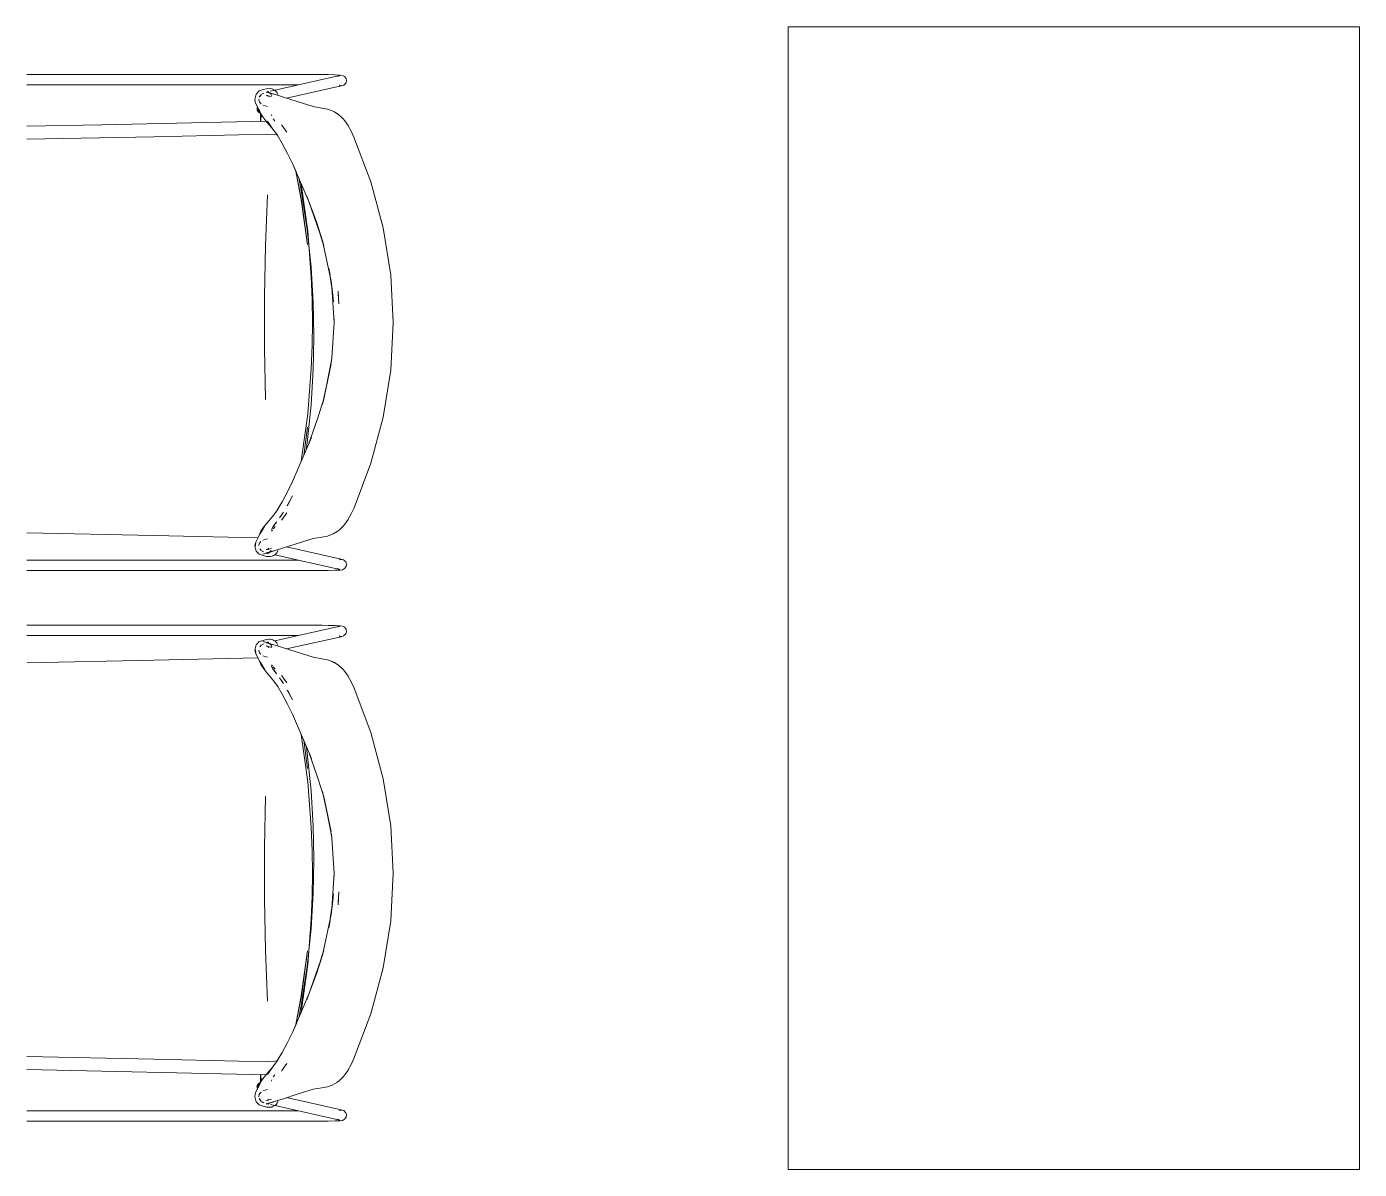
# Model space of a CAD drawing. Header units: millimetres. Extents: x 90978 to 295199, y -4084 to 97293.
# Drawn here: x 228000 to 229400, y 21736 to 22936 of the extents above; entities that cross this region are included whole.
import ezdxf

# ---------------------------------------------------------------- set-up
doc = ezdxf.new("R2010")
doc.units = ezdxf.units.MM
doc.header["$MEASUREMENT"] = 0
doc.layers.add('G-IMPT', color=8, linetype='CONTINUOUS', lineweight=9)
doc.layers.add('I-FURN', color=8, linetype='CONTINUOUS', lineweight=9)

msp = doc.modelspace()

# ---------------------------------------------------------------- linework, layer by layer
at = {"layer": 'G-IMPT'}
for p, q in [((227999.9, 22885.6), (228310.4, 22885.6)), ((228255.9, 22868.1), (228328.8, 22884.5)), ((228316.7, 22885.6), (228310.4, 22885.6)), ((228316.7, 22885.6), (228323.9, 22885.4)), ((228323.9, 22885.4), (228329.1, 22885.1)), ((228328.8, 22884.5), (228326.7, 22883.5)), ((228326.9, 22883.7), (228326.7, 22883.5)), ((228329.1, 22885.1), (228331.5, 22884.8)), ((228331.5, 22884.8), (228333.9, 22883.6)), ((228334.7, 22876.3), (228332.9, 22874.5)), ((228333.9, 22883.6), (228335.4, 22881.4)), ((228334.7, 22876.3), (228335, 22876.6)), ((228335.7, 22878.8), (228335, 22876.6)), ((228335.7, 22878.8), (228335.4, 22881.4)), ((227999.9, 22874.7), (228285.3, 22874.7)), ((228240.6, 22863.8), (228239.5, 22859.6)), ((228241.1, 22865.2), (228240.6, 22863.8)), ((228244.2, 22868.4), (228241.1, 22865.2)), ((228244.2, 22868.4), (228248.5, 22869.8)), ((228245.4, 22863.4), (228244.2, 22861.8)), ((228244.2, 22861.8), (228245, 22862.9)), ((228244.4, 22862.4), (228246.6, 22865)), ((228245.4, 22863.4), (228245, 22862.9)), ((228248.9, 22866.1), (228247.2, 22865.3)), ((228248.4, 22865.8), (228247.2, 22865.3)), ((228251.7, 22870.8), (228248.5, 22869.8)), ((228258.9, 22865.4), (228251.4, 22867.1)), ((228251.4, 22867.1), (228259.6, 22865.1)), ((228251.5, 22864), (228253.6, 22863)), ((228251.5, 22864), (228257, 22862.4)), ((228251.7, 22870.8), (228255.7, 22871)), ((228252.4, 22867.3), (228251.8, 22867.1)), ((228252.4, 22867.3), (228251.8, 22867.1)), ((228252.4, 22867.3), (228251.8, 22867.1)), ((228252.4, 22867.3), (228254.4, 22867.8)), ((228256, 22866.2), (228252.8, 22867.7)), ((228254.9, 22866.4), (228252.8, 22867.7)), ((228253.8, 22862.7), (228252.8, 22863.7)), ((228252.8, 22863.7), (228253.6, 22863)), ((228253.8, 22862.7), (228253.2, 22863.4)), ((228256, 22866.2), (228253.7, 22867)), ((228253.7, 22867), (228259.6, 22865.1)), ((228254.9, 22866.4), (228256.3, 22864.9)), ((228257.4, 22870.7), (228255.7, 22871)), ((228257.3, 22863.2), (228256.6, 22864.6)), ((228257.4, 22870.7), (228257.7, 22870.6)), ((228257.7, 22870.6), (228260.6, 22869.2)), ((228258.9, 22865.4), (228270.7, 22861.5)), ((228260.9, 22869), (228260.6, 22869.2)), ((228260.9, 22869), (228262.7, 22867.1)), ((228263.9, 22864.7), (228262.7, 22867.1)), ((228262.8, 22866.9), (228262.7, 22867.1)), ((228263.9, 22864.6), (228262.7, 22867.1)), ((228262.8, 22866.9), (228263.9, 22864.6)), ((228263.9, 22864.7), (228263.9, 22864.6)), ((228330.4, 22873.7), (228272.8, 22860.8)), ((228328.1, 22874.4), (228330.6, 22873.9)), ((228328.3, 22874.3), (228330.6, 22873.9)), ((228330.4, 22873.7), (228332.9, 22874.5)), ((228332.9, 22874.5), (228333.2, 22874.8)), ((228240.3, 22855.6), (228239.5, 22859.6)), ((228240.3, 22855.6), (228244.7, 22847.1)), ((228243.7, 22859.9), (228243.8, 22859.3)), ((228245.9, 22844.3), (228243.7, 22849.1)), ((228243.7, 22849.1), (228244.7, 22847.1)), ((228244.2, 22857.3), (228243.8, 22859.3)), ((228244.5, 22856.8), (228244.2, 22857.3)), ((228244.5, 22856.8), (228246.2, 22854.9)), ((228248.1, 22853.5), (228252.9, 22852.2)), ((228270.7, 22861.5), (228283.1, 22857.6)), ((228283.1, 22857.6), (228295.1, 22853.8)), ((228300.7, 22852.1), (228295.1, 22853.8)), ((228310, 22850.5), (228300.7, 22852.1)), ((228310, 22850.5), (228316, 22849.4)), ((228320.9, 22847.6), (228316, 22849.4)), ((228251.8, 22836.8), (228078.9, 22832.9)), ((228245.4, 22836.6), (228245.7, 22844.7)), ((228246.1, 22843.9), (228245.8, 22837.7)), ((228246.1, 22843.9), (228245.8, 22836.6)), ((228245.9, 22844.3), (228247.9, 22841.2)), ((228247.9, 22841.2), (228252.2, 22835.8)), ((228251.8, 22836.8), (228251.8, 22836.8)), ((228255.1, 22832.6), (228252.2, 22835.8)), ((228253, 22836.6), (228258.1, 22828.8)), ((228253, 22836.6), (228258.6, 22828.3)), ((228257.3, 22842.2), (228256.7, 22843.7)), ((228259, 22839), (228260.1, 22837.4)), ((228260.5, 22836.8), (228260.1, 22837.4)), ((228320.9, 22847.6), (228323.2, 22846.4)), ((228325.8, 22844.9), (228323.2, 22846.4)), ((228326.2, 22844.6), (228325.8, 22844.9)), ((228326.2, 22844.6), (228328.1, 22843.1)), ((228328.1, 22843.1), (228330.6, 22840.9)), ((228330.6, 22840.9), (228332.4, 22839)), ((228334.1, 22836.9), (228332.4, 22839)), ((228337.5, 22832.1), (228334.1, 22836.9)), ((227999.9, 22831.3), (228078.9, 22832.9)), ((227999.9, 22817.7), (228133.5, 22820.4)), ((228252.4, 22823.1), (228133.5, 22820.4)), ((228260.7, 22822.7), (228252.4, 22823.1)), ((228255.1, 22832.6), (228258.6, 22828.3)), ((228258.1, 22828.8), (228263.6, 22821.5)), ((228263.6, 22822), (228260.7, 22822.7)), ((228268.4, 22813.3), (228263, 22822.2)), ((228263.6, 22821.5), (228263, 22822.2)), ((228267.5, 22832.9), (228267.8, 22832.4)), ((228267.8, 22832.4), (228273.1, 22825.1)), ((228337.5, 22832.1), (228337.7, 22831.8)), ((228340.9, 22826.2), (228337.7, 22831.8)), ((228343.7, 22819.8), (228340.9, 22826.2)), ((228273.9, 22802.8), (228268.4, 22813.3)), ((228361.3, 22772.9), (228343.7, 22819.8)), ((228273.9, 22802.8), (228279.1, 22792.2)), ((228283.3, 22782.9), (228279.1, 22792.2)), ((228283.3, 22782.9), (228279.2, 22792.3)), ((228296.4, 22752.3), (228279.2, 22792.3)), ((228282.7, 22784.2), (228288.4, 22754)), ((228288.5, 22753.9), (228282.7, 22784.1)), ((228288.6, 22762.1), (228285.7, 22777.2)), ((228288.7, 22768.4), (228288.3, 22770.5)), ((228295.1, 22721.1), (228288.7, 22768.4)), ((228374.3, 22724.5), (228361.3, 22772.9)), ((228252.8, 22759.4), (228250.7, 22706.1)), ((228294.9, 22706.7), (228288.4, 22754)), ((228288.5, 22753.9), (228294.9, 22706.7)), ((228288.6, 22762.1), (228294.5, 22722.9)), ((228294.2, 22758), (228296.4, 22752.3)), ((228294.2, 22758), (228296.4, 22752.3)), ((228296.4, 22752.3), (228310.5, 22711.1)), ((228296.4, 22752.3), (228304.4, 22730.8)), ((228296.4, 22752.3), (228304.4, 22730.8)), ((228294.5, 22722.9), (228298.6, 22683.2)), ((228310.5, 22711.1), (228304.4, 22730.8)), ((228304.4, 22730.8), (228310.4, 22711.1)), ((228374.3, 22724.5), (228382.4, 22675.1)), ((228298.9, 22673.3), (228295.1, 22721.1)), ((228311.9, 22705.9), (228310.4, 22711.1)), ((228319.8, 22668.6), (228310.5, 22711.1)), ((228310.5, 22711.1), (228311.9, 22705.9)), ((228249.7, 22652.2), (228250.7, 22706.1)), ((228298.6, 22683.2), (228300.7, 22646.1)), ((228317.3, 22682.4), (228318.6, 22675.2)), ((228317.3, 22682.4), (228319.4, 22668.3)), ((228298.9, 22673.3), (228299.9, 22649.3)), ((228319.4, 22668.3), (228321.1, 22657.2)), ((228319.8, 22668.6), (228322.2, 22647)), ((228319.8, 22668.6), (228321.1, 22657.2)), ((228385, 22625.2), (228382.4, 22675.1)), ((228249.7, 22652.2), (228249.7, 22598.2)), ((228322.8, 22625.2), (228320.5, 22662.2)), ((228320.5, 22662.2), (228321.1, 22657.2)), ((228322.2, 22647), (228321.1, 22657.2)), ((228327.6, 22648.1), (228327, 22658.3)), ((228327, 22658.3), (228327.7, 22644.7)), ((228299.9, 22649.3), (228300.2, 22625.2)), ((228300.7, 22646.1), (228301.1, 22629.8)), ((228300.2, 22625.2), (228299.9, 22601.1)), ((228301.1, 22629.8), (228301.5, 22611)), ((228320.4, 22588.3), (228322.8, 22625.2)), ((228322.8, 22625.2), (228322.7, 22632.6)), ((228322.8, 22625.2), (228322.7, 22632.6)), ((228385, 22625.2), (228382.4, 22575.3)), ((228301.1, 22592.1), (228301.5, 22611)), ((228250.7, 22544.3), (228249.7, 22598.2)), ((228298.9, 22577.1), (228299.9, 22601.1)), ((228301.1, 22592.1), (228300.7, 22575.8)), ((228320.5, 22588.2), (228319.4, 22581.9)), ((228320.4, 22588.3), (228319.9, 22582.9)), ((228320.5, 22588.2), (228320.1, 22584.8)), ((228295.1, 22529.3), (228298.9, 22577.1)), ((228298.6, 22538.8), (228300.7, 22575.8)), ((228310.5, 22539.3), (228319.8, 22581.8)), ((228319.4, 22581.9), (228312.4, 22546.4)), ((228312.4, 22546.4), (228319.8, 22581.8)), ((228374.3, 22525.9), (228382.4, 22575.3)), ((228312.4, 22546.4), (228310.2, 22539.4)), ((228310.5, 22539.3), (228312.4, 22546.4)), ((228295.1, 22529.3), (228288.7, 22482)), ((228298.6, 22538.8), (228294.5, 22499)), ((228305, 22523.2), (228310.2, 22539.4)), ((228290.9, 22485.6), (228294.9, 22515.2)), ((228290.9, 22485.5), (228294.9, 22515.2)), ((228305, 22523.2), (228296.4, 22498.1)), ((228361.3, 22477.5), (228374.3, 22525.9)), ((228279.1, 22458.2), (228299, 22504.6)), ((228293.4, 22491.4), (228294.5, 22499)), ((228296.4, 22498.1), (228299, 22504.6)), ((228288.7, 22482), (228288.2, 22479.3)), ((228361.3, 22477.5), (228343.8, 22430.7)), ((228279.1, 22458.2), (228273.9, 22447.6)), ((228273.9, 22447.6), (228268.4, 22437.1)), ((228273.6, 22432.8), (228279.1, 22443.2)), ((228279.1, 22443.2), (228274.1, 22433.7)), ((228258.1, 22421.6), (228263.6, 22428.9)), ((228263, 22428.2), (228268.4, 22437.1)), ((228263, 22428.2), (228263.6, 22428.9)), ((228273.6, 22432.8), (228274.1, 22433.7)), ((228343.8, 22430.7), (228340.9, 22424.2)), ((228247.9, 22409.2), (228252.2, 22414.6)), ((228252.2, 22414.6), (228255.1, 22417.8)), ((228258.1, 22421.6), (228255.1, 22417.8)), ((228260.3, 22412.7), (228262.4, 22415.8)), ((228262, 22415.2), (228260.3, 22412.7)), ((228262, 22415.2), (228262.4, 22415.8)), ((228265.6, 22420), (228269.6, 22425.9)), ((228265.6, 22420), (228268.3, 22424)), ((228267.5, 22417.5), (228267.8, 22418)), ((228273.1, 22425.3), (228267.8, 22418)), ((228269.6, 22425.9), (228268.3, 22424)), ((228334.1, 22413.5), (228337.5, 22418.3)), ((228337.7, 22418.6), (228337.5, 22418.3)), ((228337.7, 22418.6), (228340.9, 22424.2)), ((228133.5, 22401.5), (227999.9, 22404.2)), ((228242.9, 22399.1), (228133.5, 22401.5)), ((228240.4, 22394), (228243.4, 22400)), ((228245.9, 22406.1), (228243.4, 22400)), ((228250, 22411.6), (228245.2, 22403.3)), ((228247.7, 22407.9), (228245.2, 22403.3)), ((228245.9, 22406.1), (228247.9, 22409.2)), ((228247.7, 22407.9), (228250, 22411.6)), ((228257.1, 22407.7), (228259, 22411.4)), ((228258.7, 22410.9), (228257.1, 22407.7)), ((228258, 22407.3), (228257.2, 22406.1)), ((228258.7, 22410.9), (228260.5, 22413.6)), ((228258.7, 22410.9), (228260.1, 22413)), ((228258.7, 22410.9), (228259, 22411.4)), ((228258.8, 22408.5), (228261, 22410.9)), ((228260.1, 22413), (228260.5, 22413.6)), ((228309.9, 22399.9), (228316, 22401)), ((228316, 22401), (228320.9, 22402.8)), ((228326.2, 22405.8), (228320.9, 22402.8)), ((228323.2, 22404), (228320.9, 22402.8)), ((228321.9, 22403.4), (228320.9, 22402.8)), ((228321.9, 22403.4), (228326.2, 22405.8)), ((228325.8, 22405.5), (228323.2, 22404)), ((228326.2, 22405.8), (228325.8, 22405.5)), ((228326.2, 22405.8), (228328.1, 22407.3)), ((228328.1, 22407.3), (228330, 22409)), ((228330.6, 22409.5), (228330, 22409)), ((228330.6, 22409.5), (228332.4, 22411.4)), ((228334.1, 22413.5), (228332.4, 22411.4)), ((228239.5, 22390.8), (228240.7, 22394.4)), ((228239.5, 22390.8), (228240.6, 22386.6)), ((228239.9, 22389.4), (228240.7, 22394.4)), ((228239.9, 22389.4), (228240.4, 22394)), ((228240.6, 22386.6), (228241.1, 22385.2)), ((228243.9, 22391.1), (228244, 22392.7)), ((228244.5, 22393.6), (228244, 22392.7)), ((228244.5, 22393.6), (228246, 22395.3)), ((228244.7, 22387.6), (228246.7, 22385.3)), ((228248.1, 22396.8), (228252.9, 22398.2)), ((228251.5, 22386.4), (228257, 22388)), ((228251.5, 22386.4), (228253.9, 22387.7)), ((228252.8, 22386.7), (228254.2, 22388.1)), ((228252.8, 22386.7), (228253.9, 22387.7)), ((228254.2, 22388.1), (228253.3, 22387.1)), ((228283.1, 22392.8), (228262, 22386)), ((228273, 22389.6), (228330.4, 22376.7)), ((228295.1, 22396.6), (228283.1, 22392.8)), ((228300.7, 22398.3), (228295.1, 22396.6)), ((228300.7, 22398.3), (228309.9, 22399.9)), ((228285.3, 22375.7), (227999.9, 22375.7)), ((228241.1, 22385.2), (228244.2, 22382)), ((228248.5, 22380.6), (228244.2, 22382)), ((228248.4, 22384.6), (228247.2, 22385)), ((228247.2, 22385), (228248.8, 22384.3)), ((228248.1, 22381.8), (228256, 22384.2)), ((228248.1, 22381.8), (228253.7, 22383.4)), ((228248.5, 22380.6), (228251.7, 22379.6)), ((228251.4, 22383.3), (228259.5, 22385.3)), ((228251.4, 22383.3), (228258.3, 22385)), ((228251.7, 22379.6), (228254.5, 22379.5)), ((228251.8, 22383.3), (228252.5, 22383.1)), ((228252.5, 22383.1), (228251.8, 22383.3)), ((228252.5, 22383.1), (228251.8, 22383.3)), ((228254.4, 22382.6), (228252.5, 22383.1)), ((228252.8, 22382.7), (228256, 22384.2)), ((228252.8, 22382.7), (228254.9, 22384)), ((228253.7, 22383.4), (228262, 22386)), ((228254.5, 22379.5), (228255.7, 22379.4)), ((228254.9, 22384), (228256.6, 22385.8)), ((228257.4, 22379.7), (228255.7, 22379.4)), ((228257.4, 22379.7), (228260.9, 22381.4)), ((228257.4, 22379.7), (228260.6, 22381.2)), ((228257.4, 22379.7), (228257.7, 22379.8)), ((228260.9, 22381.4), (228257.7, 22379.8)), ((228259.5, 22385.3), (228258.3, 22385)), ((228260.6, 22381.2), (228262.7, 22383.3)), ((228262.4, 22383), (228260.6, 22381.2)), ((228260.9, 22381.4), (228260.6, 22381.2)), ((228328.8, 22365.9), (228260.6, 22381.2)), ((228262.4, 22383), (228260.9, 22381.4)), ((228262.8, 22383.5), (228262.7, 22383.3)), ((228263.9, 22385.7), (228262.8, 22383.5)), ((228263.9, 22385.7), (228263.9, 22385.8)), ((228328.1, 22376), (228330.6, 22376.5)), ((228328.3, 22376.1), (228330.6, 22376.5)), ((228330.4, 22376.7), (228332.9, 22375.9)), ((228332.9, 22375.9), (228333.2, 22375.6)), ((228335, 22373.8), (228333.2, 22375.6)), ((228335, 22373.8), (228335.7, 22371.6)), ((227999.9, 22364.8), (228310.4, 22364.8)), ((228310.4, 22364.8), (228316.7, 22364.8)), ((228323.9, 22365), (228316.7, 22364.8)), ((228329.1, 22365.3), (228323.9, 22365)), ((228328.8, 22365.9), (228326.7, 22366.9)), ((228326.7, 22366.9), (228326.9, 22366.7)), ((228331.5, 22365.6), (228329.1, 22365.3)), ((228331.5, 22365.6), (228333.9, 22366.8)), ((228333.9, 22366.8), (228335.4, 22369)), ((228335.4, 22369), (228335.7, 22371.6)), ((227999.9, 22307.3), (228310.4, 22307.3)), ((228328.8, 22306.2), (228260.6, 22290.8)), ((228310.4, 22307.3), (228316.7, 22307.2)), ((228323.9, 22307.1), (228316.7, 22307.2)), ((228329.1, 22306.8), (228323.9, 22307.1)), ((228328.8, 22306.2), (228326.7, 22305.2)), ((228326.7, 22305.2), (228326.9, 22305.4)), ((228331.5, 22306.4), (228329.1, 22306.8)), ((228331.5, 22306.4), (228333.9, 22305.2)), ((228333.9, 22305.2), (228335.4, 22303.1)), ((228335.4, 22303.1), (228335.7, 22300.4)), ((228285.3, 22296.4), (227999.9, 22296.4)), ((228241.1, 22286.8), (228244.2, 22290.1)), ((228248.5, 22291.4), (228244.2, 22290.1)), ((228248.1, 22290.3), (228253.7, 22288.6)), ((228248.1, 22290.3), (228256, 22287.9)), ((228248.5, 22291.4), (228251.7, 22292.4)), ((228251.4, 22288.8), (228259.5, 22286.7)), ((228251.4, 22288.8), (228258.3, 22287.1)), ((228251.7, 22292.4), (228254.5, 22292.6)), ((228251.8, 22288.8), (228252.5, 22289)), ((228252.5, 22289), (228251.8, 22288.8)), ((228252.5, 22289), (228251.8, 22288.8)), ((228254.4, 22289.4), (228252.5, 22289)), ((228252.8, 22289.4), (228254.9, 22288.1)), ((228252.8, 22289.4), (228256, 22287.9)), ((228253.7, 22288.6), (228262, 22286.1)), ((228254.5, 22292.6), (228255.7, 22292.7)), ((228254.9, 22288.1), (228256.6, 22286.3)), ((228257.4, 22292.4), (228255.7, 22292.7)), ((228257.4, 22292.4), (228260.9, 22290.7)), ((228257.4, 22292.4), (228257.7, 22292.3)), ((228257.4, 22292.4), (228260.6, 22290.9)), ((228260.9, 22290.7), (228257.7, 22292.3)), ((228262.4, 22289.1), (228260.6, 22290.9)), ((228260.9, 22290.7), (228260.6, 22290.9)), ((228260.6, 22290.9), (228262.7, 22288.8)), ((228262.4, 22289.1), (228260.9, 22290.7)), ((228262.8, 22288.6), (228262.7, 22288.8)), ((228263.9, 22286.4), (228262.8, 22288.6)), ((228273, 22282.5), (228330.4, 22295.3)), ((228328.1, 22296.1), (228330.6, 22295.6)), ((228328.3, 22295.9), (228330.6, 22295.6)), ((228330.4, 22295.3), (228332.9, 22296.1)), ((228332.9, 22296.1), (228333.2, 22296.4)), ((228335, 22298.3), (228333.2, 22296.4)), ((228335, 22298.3), (228335.7, 22300.4)), ((228239.5, 22281.3), (228240.6, 22285.5)), ((228239.5, 22281.3), (228240.7, 22277.6)), ((228239.9, 22282.7), (228240.7, 22277.6)), ((228239.9, 22282.7), (228240.4, 22278)), ((228240.4, 22278), (228243.4, 22272)), ((228240.6, 22285.5), (228241.1, 22286.8)), ((228243.9, 22281), (228244, 22279.4)), ((228244.5, 22278.4), (228244, 22279.4)), ((228244.5, 22278.4), (228246, 22276.8)), ((228244.7, 22284.5), (228246.7, 22286.8)), ((228247.2, 22287), (228248.8, 22287.8)), ((228248.4, 22287.5), (228247.2, 22287)), ((228248.1, 22275.2), (228252.9, 22273.9)), ((228251.5, 22285.6), (228253.9, 22284.4)), ((228251.5, 22285.6), (228257, 22284.1)), ((228252.8, 22285.4), (228253.9, 22284.4)), ((228252.8, 22285.4), (228254.2, 22283.9)), ((228254.2, 22283.9), (228253.3, 22285)), ((228257.5, 22284.4), (228256.6, 22286.3)), ((228259.5, 22286.7), (228258.3, 22287.1)), ((228283.1, 22279.3), (228262, 22286.1)), ((228263.9, 22286.4), (228263.9, 22286.3)), ((228295.1, 22275.5), (228283.1, 22279.3)), ((228300.7, 22273.8), (228295.1, 22275.5)), ((228133.5, 22270.5), (227999.9, 22267.8)), ((228242.9, 22273), (228133.5, 22270.5)), ((228245.9, 22266), (228243.4, 22272)), ((228247.7, 22264.1), (228245.2, 22268.8)), ((228250, 22260.5), (228245.2, 22268.8)), ((228245.9, 22266), (228247.9, 22262.9)), ((228247.7, 22264.1), (228250, 22260.5)), ((228247.9, 22262.9), (228252.2, 22257.4)), ((228258.7, 22261.2), (228257.1, 22264.4)), ((228257.1, 22264.4), (228259, 22260.6)), ((228258, 22264.7), (228257.2, 22265.9)), ((228258.7, 22261.2), (228259, 22260.6)), ((228258.7, 22261.2), (228260.1, 22259)), ((228258.7, 22261.2), (228260.5, 22258.5)), ((228258.8, 22263.5), (228261, 22261.1)), ((228300.7, 22273.8), (228309.9, 22272.2)), ((228309.9, 22272.2), (228316, 22271.1)), ((228316, 22271.1), (228320.9, 22269.3)), ((228321.9, 22268.7), (228320.9, 22269.3)), ((228326.2, 22266.3), (228320.9, 22269.3)), ((228323.2, 22268.1), (228320.9, 22269.3)), ((228321.9, 22268.7), (228326.2, 22266.3)), ((228325.8, 22266.5), (228323.2, 22268.1)), ((228326.2, 22266.3), (228325.8, 22266.5)), ((228326.2, 22266.3), (228328.1, 22264.8)), ((228328.1, 22264.8), (228330, 22263)), ((228330.6, 22262.5), (228330, 22263)), ((228330.6, 22262.5), (228332.4, 22260.7)), ((228334.1, 22258.6), (228332.4, 22260.7)), ((228252.2, 22257.4), (228255.1, 22254.2)), ((228258.1, 22250.5), (228255.1, 22254.2)), ((228258.1, 22250.5), (228263.6, 22243.1)), ((228260.1, 22259), (228260.5, 22258.5)), ((228262, 22256.9), (228260.3, 22259.4)), ((228260.3, 22259.4), (228262.4, 22256.3)), ((228262, 22256.9), (228262.4, 22256.3)), ((228265.6, 22252.1), (228269.6, 22246.1)), ((228265.6, 22252.1), (228268.3, 22248.1)), ((228267.5, 22254.6), (228267.8, 22254.1)), ((228273.1, 22246.8), (228267.8, 22254.1)), ((228269.6, 22246.1), (228268.3, 22248.1)), ((228334.1, 22258.6), (228337.5, 22253.7)), ((228337.7, 22253.4), (228337.5, 22253.7)), ((228337.7, 22253.4), (228340.9, 22247.8)), ((228343.8, 22241.3), (228340.9, 22247.8)), ((228263, 22243.9), (228263.6, 22243.1)), ((228263, 22243.9), (228268.4, 22234.9)), ((228273.9, 22224.5), (228268.4, 22234.9)), ((228273.6, 22239.3), (228279.1, 22228.9)), ((228273.6, 22239.3), (228274.1, 22238.3)), ((228279.1, 22228.9), (228274.1, 22238.3)), ((228361.3, 22194.6), (228343.8, 22241.3)), ((228279.1, 22213.9), (228273.9, 22224.5)), ((228279.1, 22213.9), (228299, 22167.5)), ((228288.7, 22190.1), (228288.2, 22192.7)), ((228295.1, 22142.8), (228288.7, 22190.1)), ((228361.3, 22194.6), (228374.3, 22146.2)), ((228290.9, 22186.5), (228294.9, 22156.9)), ((228290.9, 22186.5), (228294.9, 22156.9)), ((228293.4, 22180.7), (228294.5, 22173)), ((228298.6, 22133.3), (228294.5, 22173)), ((228305, 22148.9), (228296.4, 22173.9)), ((228296.4, 22173.9), (228299, 22167.5)), ((228305, 22148.9), (228310.2, 22132.7)), ((228295.1, 22142.8), (228298.9, 22095)), ((228374.3, 22146.2), (228382.4, 22096.8)), ((228250.7, 22127.8), (228249.7, 22073.9)), ((228298.6, 22133.3), (228300.7, 22096.2)), ((228312.4, 22125.7), (228310.2, 22132.7)), ((228310.5, 22132.8), (228312.4, 22125.7)), ((228310.5, 22132.8), (228319.8, 22090.2)), ((228319.4, 22090.2), (228312.4, 22125.7)), ((228312.4, 22125.7), (228319.8, 22090.2)), ((228298.9, 22095), (228299.9, 22070.9)), ((228301.1, 22079.9), (228300.7, 22096.2)), ((228385, 22046.9), (228382.4, 22096.8)), ((228301.1, 22079.9), (228301.5, 22061.1)), ((228320.5, 22083.8), (228319.4, 22090.2)), ((228320.4, 22083.8), (228320, 22088)), ((228320.5, 22083.8), (228320.1, 22087.3)), ((228320.4, 22083.8), (228322.8, 22046.9)), ((228249.7, 22019.8), (228249.7, 22073.9)), ((228300.2, 22046.9), (228299.9, 22070.9)), ((228301.1, 22042.2), (228301.5, 22061.1)), ((228299.9, 22022.8), (228300.2, 22046.9)), ((228300.7, 22026), (228301.1, 22042.2)), ((228322.8, 22046.9), (228320.5, 22009.9)), ((228322.8, 22046.9), (228322.7, 22039.4)), ((228322.8, 22046.9), (228322.7, 22039.4)), ((228385, 22046.9), (228382.4, 21997)), ((228298.6, 21988.9), (228300.7, 22026)), ((228298.9, 21998.7), (228299.9, 22022.8)), ((228319.8, 22003.5), (228322.2, 22025.1)), ((228322.2, 22025.1), (228321.1, 22014.8)), ((228327, 22013.8), (228327.7, 22027.4)), ((228327.6, 22024), (228327, 22013.8)), ((228249.7, 22019.8), (228250.7, 21965.9)), ((228319.4, 22003.8), (228321.1, 22014.8)), ((228319.8, 22003.5), (228321.1, 22014.8)), ((228320.5, 22009.9), (228321.1, 22014.8)), ((228298.9, 21998.7), (228295.1, 21950.9)), ((228319.8, 22003.5), (228310.5, 21961)), ((228317.3, 21989.7), (228319.4, 22003.8)), ((228317.3, 21989.7), (228318.6, 21996.8)), ((228374.3, 21947.6), (228382.4, 21997)), ((228294.5, 21949.1), (228298.6, 21988.9)), ((228311.9, 21966.2), (228310.4, 21961)), ((228310.5, 21961), (228311.9, 21966.2)), ((228252.8, 21912.7), (228250.7, 21965.9)), ((228294.9, 21965.3), (228288.4, 21918)), ((228288.5, 21918.2), (228294.9, 21965.3)), ((228296.4, 21919.8), (228310.5, 21961)), ((228310.5, 21961), (228304.4, 21941.3)), ((228304.4, 21941.3), (228310.4, 21961)), ((228288.6, 21910), (228294.5, 21949.1)), ((228295.1, 21950.9), (228288.7, 21903.6)), ((228296.4, 21919.8), (228304.4, 21941.3)), ((228296.4, 21919.8), (228304.4, 21941.3)), ((228374.3, 21947.6), (228361.3, 21899.1)), ((228296.4, 21919.8), (228279.2, 21879.8)), ((228288.5, 21918.2), (228282.7, 21887.9)), ((228282.7, 21887.9), (228288.4, 21918)), ((228294.2, 21914), (228296.4, 21919.8)), ((228294.2, 21914), (228296.4, 21919.8)), ((228288.6, 21910), (228285.7, 21894.9)), ((228288.7, 21903.6), (228288.1, 21900.4)), ((228361.3, 21899.1), (228343.7, 21852.3)), ((228283.3, 21889.2), (228279.1, 21879.8)), ((228283.3, 21889.2), (228279.2, 21879.8)), ((228273.9, 21869.2), (228268.4, 21858.8)), ((228273.9, 21869.2), (228279.1, 21879.8)), ((227999.9, 21854.3), (228133.5, 21851.6)), ((228268.4, 21858.8), (228263, 21849.8)), ((227999.9, 21840.8), (228078.9, 21839.1)), ((228252.4, 21849), (228133.5, 21851.6)), ((228260.7, 21849.4), (228252.4, 21849)), ((228253, 21835.5), (228258.6, 21843.7)), ((228253, 21835.5), (228258.1, 21843.2)), ((228255.1, 21839.5), (228258.6, 21843.7)), ((228258.1, 21843.2), (228263.6, 21850.6)), ((228263.6, 21850.1), (228260.7, 21849.4)), ((228263.6, 21850.6), (228263, 21849.8)), ((228267.8, 21839.7), (228273.1, 21847)), ((228337.5, 21840), (228337.7, 21840.3)), ((228340.9, 21845.9), (228337.7, 21840.3)), ((228343.7, 21852.3), (228340.9, 21845.9)), ((228251.8, 21835.3), (228078.9, 21839.1)), ((228245.9, 21827.8), (228243.7, 21822.9)), ((228245.4, 21835.5), (228245.7, 21827.4)), ((228246.1, 21828.1), (228245.8, 21835.5)), ((228246.1, 21828.1), (228245.8, 21835.5)), ((228245.9, 21827.8), (228247.9, 21830.9)), ((228247.9, 21830.9), (228252.2, 21836.3)), ((228251.8, 21835.3), (228251.8, 21835.3)), ((228255.1, 21839.5), (228252.2, 21836.3)), ((228257.3, 21829.9), (228256.8, 21828.5)), ((228259, 21833.1), (228260.1, 21834.7)), ((228260.5, 21835.3), (228260.1, 21834.7)), ((228267.5, 21839.2), (228267.8, 21839.7)), ((228325.8, 21827.2), (228323.2, 21825.7)), ((228326.2, 21827.4), (228325.8, 21827.2)), ((228326.2, 21827.4), (228328.1, 21829)), ((228328.1, 21829), (228330.6, 21831.2)), ((228330.6, 21831.2), (228332.4, 21833)), ((228334.1, 21835.1), (228332.4, 21833)), ((228337.5, 21840), (228334.1, 21835.1)), ((228240.3, 21816.5), (228239.5, 21812.4)), ((228240.6, 21808.2), (228239.5, 21812.4)), ((228240.3, 21816.5), (228244.7, 21824.9)), ((228243.7, 21822.9), (228244.7, 21824.9)), ((228243.7, 21812.2), (228243.8, 21812.8)), ((228244.2, 21814.7), (228243.8, 21812.8)), ((228244.5, 21815.3), (228244.2, 21814.7)), ((228244.5, 21815.3), (228246.2, 21817.1)), ((228248.1, 21818.5), (228252.9, 21819.8)), ((228270.7, 21810.5), (228283.1, 21814.4)), ((228283.1, 21814.4), (228295.1, 21818.3)), ((228300.7, 21820), (228295.1, 21818.3)), ((228310, 21821.6), (228300.7, 21820)), ((228310, 21821.6), (228316, 21822.7)), ((228320.9, 21824.5), (228316, 21822.7)), ((228320.9, 21824.5), (228323.2, 21825.7)), ((228241.1, 21806.9), (228240.6, 21808.2)), ((228244.2, 21803.7), (228241.1, 21806.9)), ((228245.4, 21808.6), (228244.2, 21810.2)), ((228244.2, 21810.2), (228245, 21809.2)), ((228244.2, 21803.7), (228248.5, 21802.3)), ((228244.4, 21809.7), (228246.6, 21807)), ((228245.4, 21808.6), (228245, 21809.2)), ((228248.4, 21806.3), (228247.2, 21806.7)), ((228248.9, 21805.9), (228247.2, 21806.7)), ((228251.7, 21801.3), (228248.5, 21802.3)), ((228251.4, 21804.9), (228259.6, 21806.9)), ((228258.9, 21806.7), (228251.4, 21804.9)), ((228251.5, 21808.1), (228257, 21809.7)), ((228251.5, 21808.1), (228253.6, 21809.1)), ((228251.7, 21801.3), (228255.7, 21801.1)), ((228252.4, 21804.7), (228251.8, 21805)), ((228252.4, 21804.7), (228251.8, 21804.9)), ((228252.4, 21804.7), (228251.8, 21804.9)), ((228252.4, 21804.7), (228254.4, 21804.3)), ((228253.8, 21809.4), (228252.8, 21808.3)), ((228252.8, 21808.3), (228253.6, 21809.1)), ((228256, 21805.8), (228252.8, 21804.3)), ((228254.9, 21805.6), (228252.8, 21804.3)), ((228253.8, 21809.4), (228253.2, 21808.7)), ((228253.7, 21805.1), (228259.6, 21806.9)), ((228256, 21805.8), (228253.7, 21805.1)), ((228257.4, 21801.3), (228255.7, 21801.1)), ((228255.9, 21804), (228328.8, 21787.5)), ((228257.4, 21801.3), (228257.7, 21801.4)), ((228257.7, 21801.4), (228260.6, 21802.8)), ((228258.9, 21806.7), (228270.7, 21810.5)), ((228260.9, 21803), (228260.6, 21802.8)), ((228260.9, 21803), (228262.7, 21804.9)), ((228263.9, 21807.5), (228262.7, 21804.9)), ((228263.9, 21807.4), (228262.7, 21804.9)), ((228262.8, 21805.1), (228262.7, 21804.9)), ((228262.8, 21805.1), (228263.9, 21807.5)), ((228263.9, 21807.4), (228263.9, 21807.5)), ((228330.4, 21798.4), (228272.8, 21811.3)), ((228328.1, 21797.7), (228330.6, 21798.1)), ((228328.3, 21797.8), (228330.6, 21798.1)), ((228330.4, 21798.4), (228332.9, 21797.6)), ((227999.9, 21797.3), (228285.3, 21797.3)), ((227999.9, 21786.5), (228310.4, 21786.5)), ((228316.7, 21786.5), (228310.4, 21786.5)), ((228316.7, 21786.5), (228323.9, 21786.7)), ((228323.9, 21786.7), (228329.1, 21786.9)), ((228328.8, 21787.5), (228326.7, 21788.6)), ((228326.9, 21788.4), (228326.7, 21788.6)), ((228329.1, 21786.9), (228331.5, 21787.3)), ((228331.5, 21787.3), (228333.9, 21788.5)), ((228334.7, 21795.7), (228332.9, 21797.6)), ((228332.9, 21797.6), (228333.2, 21797.3)), ((228333.9, 21788.5), (228335.4, 21790.6)), ((228334.7, 21795.7), (228335, 21795.4)), ((228335.7, 21793.3), (228335, 21795.4)), ((228335.7, 21793.3), (228335.4, 21790.6))]:
    msp.add_line(p, q, dxfattribs=at)
at = {"layer": 'I-FURN'}
for p, q in [((229399.9, 22935.9), (228799.9, 22935.9)), ((228799.9, 22935.9), (228799.9, 21735.9)), ((229399.9, 21735.9), (229399.9, 22935.9)), ((228242.4, 22852), (228241.9, 22850.5)), ((228241.9, 22850.5), (228241.9, 22849.3)), ((228244.4, 22845.4), (228241.9, 22850.5)), ((228241.9, 22850.5), (228243.5, 22846.2)), ((228241.9, 22850.5), (228242.2, 22848.2)), ((228241.9, 22850.5), (228242.8, 22847.1)), ((228241.9, 22849.3), (228242.2, 22848.2)), ((228242.2, 22848.2), (228242.8, 22847.1)), ((228244.4, 22845.4), (228243.7, 22849.2)), ((228243.5, 22846.2), (228242.8, 22847.1)), ((228244.4, 22845.4), (228243.5, 22846.2)), ((228244.4, 22845.4), (228244.2, 22848)), ((228244.4, 22845.4), (228244.5, 22847.4)), ((228244.4, 22845.4), (228244.6, 22847.1)), ((228244.4, 22845.4), (228244.7, 22846.8)), ((228244.4, 22845.4), (228245.7, 22845.2)), ((228244.4, 21826.7), (228241.9, 21821.6)), ((228244.4, 21826.7), (228243.5, 21825.9)), ((228244.4, 21826.7), (228243.7, 21822.9)), ((228244.4, 21826.7), (228244.2, 21824.1)), ((228244.4, 21826.7), (228245.7, 21826.9)), ((228244.4, 21826.7), (228244.8, 21826.2)), ((228244.4, 21826.7), (228244.5, 21826.2)), ((228244.4, 21826.7), (228244.5, 21824.6)), ((228244.4, 21826.7), (228244.6, 21825)), ((228241.9, 21821.6), (228243.5, 21825.9)), ((228241.9, 21821.6), (228242.8, 21824.9)), ((228241.9, 21822.8), (228242.2, 21823.9)), ((228241.9, 21821.6), (228242.2, 21823.9)), ((228241.9, 21821.6), (228241.9, 21822.8)), ((228242.4, 21820), (228241.9, 21821.6)), ((228242.2, 21823.9), (228242.8, 21824.9)), ((228243.5, 21825.9), (228242.8, 21824.9)), ((228799.9, 21735.9), (229399.9, 21735.9))]:
    msp.add_line(p, q, dxfattribs=at)

doc.saveas('drawing.dxf')
